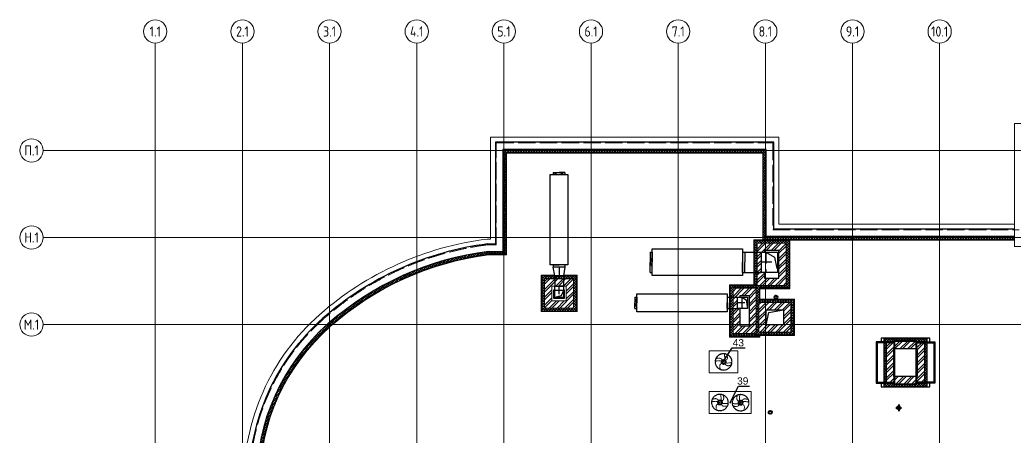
# Model space of a CAD drawing. Header units: millimetres. Extents: x -222892 to 671268, y 0 to 135099.
# Drawn here: x 453404 to 487659, y 120723 to 135099 of the extents above; entities that cross this region are included whole.
import ezdxf
from ezdxf import colors
from ezdxf.entities.mleader import LeaderData, LeaderLine
from ezdxf.enums import TextEntityAlignment as Align
from ezdxf.math import Vec2, Vec3

# ---------------------------------------------------------------- set-up
doc = ezdxf.new("R2010")
doc.units = ezdxf.units.MM
for name, pattern in [('ACAD_ISO02W100', [15, 12, -3]), ('CENTER', [2, 1.25, -0.25, 0.25, -0.25]), ('HIDDEN', [6, 4, -2]), ('осевая', [2, 1.25, -0.25, 0.25, -0.25])]:
    doc.linetypes.add(name, pattern=pattern)
for name, color, linetype, lineweight in [('_ВК-К1', 14, 'Continuous', 40), ('АР_Навесной фасад', 190, 'Continuous', 5), ('АР_Перегородки кирпич', 244, 'Continuous', 5), ('АР_Перегородки_кирпич_Штрих', 244, 'Continuous', 5), ('АР_Утеплитель', 154, 'Continuous', 5), ('АР_Штрих утеплитель', 24, 'Continuous', 5), ('КР_Оси', 7, 'Continuous', 5), ('КР_Тонкая', 250, 'Continuous', 5), ('М_0_В35', 142, 'Continuous', 25), ('М_фреонопроводы', 251, 'CENTER', 5), ('М_Холод', 161, 'Continuous', 5), ('пунктир', 251, 'Continuous', 5)]:
    doc.layers.add(name, color=color, linetype=linetype, lineweight=lineweight)
for name, color, linetype in [('Aks_скрытые_линии', 7, 'HIDDEN'), ('Aks_Схема', 3, 'Continuous'), ('АР_Парапет', 142, 'Continuous'), ('М_0_ВД1', 1, 'Continuous'), ('М_ОВ-ЭОМ', 140, 'Continuous'), ('ПРОЕМЫ ОВ', 173, 'Continuous')]:
    doc.layers.add(name, color=color, linetype=linetype)
doc.styles.add('ISOCPEUR', font='isocpeur.ttf', dxfattribs={"width": 0.85})
doc.styles.get("Standard").update_dxf_attribs({"font": 'arial.ttf'})
pattern_1 = [(45, (0, 0), (-134.7038418160373, 134.7038418160373), []), (45, (89.80260000000001, 0), (-134.7038418160373, 134.7038418160373), [])]
pattern_2 = [(45, (0, 0), (-44.90128060534577, 44.90128060534577), []), (135, (0, 0), (-44.90128060534577, -44.90128060534576), [])]

# ---------------------------------------------------------------- blocks, each defined once
blk = doc.blocks.new('*U4608')
at = {"linetype": 'ByBlock'}
for p, q in [((-15.55352697218349, -3.05), (-15.55352697218349, 3.05)), ((-15.55352697218349, 3.05), (15.55207691330563, 3.05)), ((15.55207691330563, 3.05), (15.55207691330563, -3.05)), ((15.55207691330563, -3.05), (-15.55352697218349, -3.05))]:
    blk.add_line(p, q, dxfattribs=at)
blk = doc.blocks.new('Aks_rs_rect_400x200_to_300x250_300_wipe')
at = {"color": 0, "linetype": 'ByBlock', "lineweight": -2}
blk.add_wipeout([(-2, 0), (2, 0), (1.5, 3), (-1.5, 3)], dxfattribs=at)
blk = doc.blocks.new('Aks_rs_rect_400x200_to_300x250_300')
at = {"color": 0, "linetype": 'ByBlock', "lineweight": -2}
blk.add_blockref('Aks_rs_rect_400x200_to_300x250_300_wipe', (0, 0), dxfattribs=at)
for p, q in [((-2, 0), (-1.5, 3)), ((-2, 0), (2, 0)), ((-1.5, 3), (1.5, 3)), ((1.5, 3), (2, 0))]:
    blk.add_line(p, q, dxfattribs=at)
at = {"layer": 'Aks_Схема'}
blk.add_line((0, 0), (0, 3), dxfattribs=at)
blk = doc.blocks.new('Aks_es_drop_rect_300_250_100_50_50_wipe')
at = {"color": 0, "linetype": 'ByBlock', "lineweight": -2}
blk.add_wipeout([(-1.5, 1.25), (1.5, 1.25), (1.5, -2.75), (-1.5, -2.75)], dxfattribs=at)
blk = doc.blocks.new('Aks_es_drop_rect_300_250_100_50_50')
at = {"color": 0, "linetype": 'ByBlock', "lineweight": -2}
blk.add_blockref('Aks_es_drop_rect_300_250_100_50_50_wipe', (0, 0), dxfattribs=at)
for p, q in [((-1.5, 1.25), (1.5, 1.25)), ((-1.5, -2.75), (-1.5, 1.25)), ((1.5, 1.25), (1.5, -2.75)), ((1.5, -2.75), (-1.5, -2.75))]:
    blk.add_line(p, q, dxfattribs=at)
at = {"layer": 'Aks_скрытые_линии'}
for p, q in [((-1.5, -1.25), (-0.75, 0.625)), ((-0.75, 0.625), (1.5, 1.25)), ((-1.5, -1.25), (1.5, -1.25))]:
    blk.add_line(p, q, dxfattribs=at)
at = {"layer": 'Aks_Схема'}
blk.add_line((0, 0), (0, -2.75), dxfattribs=at)
blk = doc.blocks.new('*U4725')
at = {"linetype": 'ByBlock'}
for p, q in [((-15.5535269721835, -4.55), (-15.5535269721835, 4.55)), ((-15.5535269721835, 4.55), (15.55207691330563, 4.55)), ((15.55207691330563, 4.55), (15.55207691330563, -4.55)), ((15.55207691330563, -4.55), (-15.5535269721835, -4.55))]:
    blk.add_line(p, q, dxfattribs=at)
blk = doc.blocks.new('Aks_es_drop_rect_700_400_100_50_50_wipe')
at = {"color": 0, "linetype": 'ByBlock', "lineweight": -2}
blk.add_wipeout([(-3.5, 2), (3.5, 2), (3.5, -3.5), (-3.5, -3.5)], dxfattribs=at)
blk = doc.blocks.new('Aks_es_drop_rect_700_400_100_50_50')
at = {"color": 0, "linetype": 'ByBlock', "lineweight": -2}
blk.add_blockref('Aks_es_drop_rect_700_400_100_50_50_wipe', (0, 0), dxfattribs=at)
for p, q in [((-3.5, 2), (3.5, 2)), ((-3.5, -3.5), (-3.5, 2)), ((3.5, 2), (3.5, -3.5)), ((3.5, -3.5), (-3.5, -3.5))]:
    blk.add_line(p, q, dxfattribs=at)
at = {"layer": 'Aks_скрытые_линии'}
for p, q in [((-3.5, -2), (-1.75, 1)), ((-1.75, 1), (3.5, 2)), ((-3.5, -2), (3.5, -2))]:
    blk.add_line(p, q, dxfattribs=at)
at = {"layer": 'Aks_Схема'}
blk.add_line((0, 0), (0, -3.5), dxfattribs=at)
blk = doc.blocks.new('Aks_es_drop_rect_400_200_100_50_50_wipe')
at = {"color": 0, "linetype": 'ByBlock', "lineweight": -2}
blk.add_wipeout([(-2, 1), (2, 1), (2, -2.5), (-2, -2.5)], dxfattribs=at)
blk = doc.blocks.new('Aks_es_drop_rect_400_200_100_50_50')
at = {"color": 0, "linetype": 'ByBlock', "lineweight": -2}
blk.add_blockref('Aks_es_drop_rect_400_200_100_50_50_wipe', (0, 0), dxfattribs=at)
for p, q in [((-2, 1), (2, 1)), ((-2, -2.5), (-2, 1)), ((2, 1), (2, -2.5)), ((2, -2.5), (-2, -2.5))]:
    blk.add_line(p, q, dxfattribs=at)
at = {"layer": 'Aks_скрытые_линии'}
for p, q in [((-2, -1), (-1, 0.5)), ((-1, 0.5), (2, 1)), ((-2, -1), (2, -1))]:
    blk.add_line(p, q, dxfattribs=at)
at = {"layer": 'Aks_Схема'}
blk.add_line((0, 0), (0, -2.5), dxfattribs=at)
blk = doc.blocks.new('A$C0d4e4e51')
at = {"layer": 'М_фреонопроводы'}
for centre, radius in [((0, 0), 288.8566844358662), ((0, 0), 280.0460147857403), ((0, 0), 86.98640421516119), ((0, 3.637978807091713e-12), 65.82206057451572), ((0, 3.637978807091713e-12), 63.32245125797893), ((0, 3.637978807091713e-12), 56.71282374609209), ((0, 0), 54.54809857845037), ((0, 0), 14.99765589915607), ((0, 3.637978807091713e-12), 8.998593539488997)]:
    blk.add_circle(centre, radius, dxfattribs=at)
for points in [[(-77.82987675641198, 38.83033988487296), (-132.6866261559189, 39.51315608773075), (-179.6618912399863, 38.15869686541919), (-250.1639833884547, 28.83113718986715), (-273.735531223414, 21.14097486649553), (-279.0702124371892, 17.69482380398767), (-279.5427027341793, 16.78236411924809)], [(-59.40322799712885, 63.54702323626043), (-57.95132772275247, 65.92323795983248), (-57.81069860747084, 68.12168681551339), (-66.13242229243042, 88.73537166748793), (-89.68721753318096, 114.5516164181754), (-113.1485436978401, 125.9900323876027), (-136.6817204181571, 131.155181952734), (-160.1875698759104, 132.1402363777997), (-183.6778367552906, 129.6615824114306), (-206.8629539503017, 124.8615624744525), (-230.6765725885052, 117.9500065310131), (-249.9349933031481, 112.4497500339094), (-250.1639833884547, 125.8719659518611), (-250.3874668942881, 125.6004135641269)], [(38.81393808877328, 77.84672586773013), (39.43069206242217, 120.3497430797324), (39.47233744623372, 124.4594547744491), (35.66894700675039, 209.123091795238), (35.17107245826628, 213.5192511267633), (31.78933022113051, 237.1253008804342), (27.78976368147414, 255.6517357684061), (20.06445512908977, 275.2600530449563), (15.84786306304159, 279.5972382440705)], [(63.54760664294008, 59.40260184484941), (65.73832356143976, 58.00498084995343), (68.34381133969873, 57.87383059890271), (74.83213327103294, 59.95696780453363), (98.28155533538666, 72.37771393170624), (102.4814754161052, 75.86668588565226), (121.3887601780589, 101.6294875521926), (128.0909414612688, 120.3129603113375), (132.1284807362827, 151.4181425748029), (125.5335555436322, 204.1606599614897), (112.3440243985387, 253.1503100278678), (112.0503138446948, 256.6524840415077), (112.0560640089097, 256.665654856246)], [(-65.60806570155546, -57.1158142127133), (-85.7318453581538, -64.55684122126695), (-89.76284992770525, -66.70990112627624), (-109.2171977745602, -82.74032893414551), (-113.2483344665379, -87.83830825575205), (-131.6896096614655, -142.0107320795069), (-131.9470465349732, -146.0117300520578), (-117.9075176594779, -230.8108275714912), (-113.1745423458051, -246.46223046249), (-112.6694436229882, -251.8082155990414), (-113.1850353375776, -254.7440878514062), (-113.708465914533, -255.922166247361)], [(59.11560495081358, -63.81070736391848), (57.95153387717437, -65.92304112415877), (57.81194275961025, -67.83217758488536), (64.31694757047808, -85.24637534668364), (74.71775531442836, -101.1676535591214), (78.7454179043998, -105.516544056205), (98.20900750067085, -119.6778879330232), (102.3855371720274, -121.7435801907632), (121.3159107790561, -128.3445471898413), (125.3248903668718, -129.266920987), (144.7414908983046, -131.8779404638008), (149.0356453520362, -132.069310525294), (168.2951715114759, -131.8483241215872), (172.3876948588877, -131.4734702054047), (191.8369328343542, -128.232706872237), (213.4106816254789, -123.1248564562156), (235.4127962280763, -116.4471487484661), (239.3971075395821, -115.1846321040757), (252.9740532205906, -112.5108137534517), (257.9890519533074, -108.9376861770543)], [(78.29462670424255, -37.90232113634193), (78.75280149595346, -38.45243077696796), (81.9342638203525, -38.88761753211293), (98.28155533532845, -38.88761753211293), (102.2703480111668, -39.11849815771711), (121.3069393527112, -39.44199996194584), (125.3212771530962, -39.47957649205273), (144.8442776836455, -39.47957649205273), (148.843652590178, -39.47957649205273), (168.3361992100254, -38.76028489688179), (172.3399801654741, -38.76028489688179), (191.7170467665419, -37.308851076672), (195.9839557032101, -36.95291361593627), (213.4016683715163, -35.1848435177053), (217.4017371113878, -34.82572348172835), (235.3934991882415, -31.9824380530481), (239.4466719495831, -31.27066237922918), (257.9657091209083, -26.55387223586877), (261.9935612624977, -25.53252835354942), (275.0905243118759, -20.15364528933424), (278.1652131528826, -17.69482162112763), (279.5329044557875, -16.94478456313664)]]:
    blk.add_spline(points, degree=3, dxfattribs=at)
blk = doc.blocks.new('_None')
blk = doc.blocks.new('A$C608f0813')
at = {"layer": 'М_0_ВД1'}
for points in [[(-817.4999982525478, -575.0000011148222), (-293.961465045053, -575.0000011148222), (-293.961465045053, 574.9999988851778), (-817.4999982525478, 574.9999988851778)], [(-293.9614650491276, 624.9999988851778), (293.9614685358829, 624.9999988851778), (293.9614685358829, -625.0000011148222), (-293.9614650491276, -625.0000011148222)], [(817.5000017433777, -575.0000011148222), (293.9614685358829, -575.0000011148222), (293.9614685358829, 574.9999988851778), (817.5000017433777, 574.9999988851778)]]:
    blk.add_lwpolyline(points, close=True, dxfattribs=at)
at = {"layer": 'М_0_ВД1', "color": 7}
for points in [[(677.5000017454149, 574.9999988851778), (677.5000017454149, 677.4999988881755), (-677.4999982545851, 677.4999988881755), (-677.4999982545851, 574.9999988851778)], [(-677.4999982545851, -575.0000011148222), (-677.4999982545851, -677.5000011118245), (677.5000017454149, -677.5000011118245), (677.5000017454149, -575.0000011148222)]]:
    blk.add_lwpolyline(points, dxfattribs=at)
at = {"layer": 'М_0_ВД1', "color": 251}
for points in [[(-792.4999982525478, -550.0000011148222), (-318.961465045053, -550.0000011148222), (-318.961465045053, 549.9999988851778), (-792.4999982525478, 549.9999988851778)], [(792.5000017433777, -550.0000011148222), (318.9614685358829, -550.0000011148222), (318.9614685358829, 549.9999988851778), (792.5000017433777, 549.9999988851778)]]:
    blk.add_lwpolyline(points, close=True, dxfattribs=at)
blk = doc.blocks.new('*U5879')
at = {"color": 0, "linetype": 'Continuous', "lineweight": -2}
blk.add_line((-71486.8863278562, 0), (-71986.8863278562, 0), dxfattribs=at)
at = {"color": 0, "linetype": 'ByBlock', "lineweight": -2, "ltscale": 10}
blk.add_line((0, 0), (-71486.8863278562, 0), dxfattribs=at)
at = {"color": 0, "linetype": 'Continuous', "lineweight": -2}
blk.add_circle((-72386.8863278562, 0), 400, dxfattribs=at)
at = {"color": 0, "linetype": 'Continuous', "lineweight": -2, "style": 'ISOCPEUR', "width": 0.8500000000058208}
blk.add_text('М.1', height=350, dxfattribs=at).set_placement((-72386.8863278562, 0), align=Align.MIDDLE_CENTER)
blk = doc.blocks.new('*U5880')
at = {"color": 0, "linetype": 'Continuous', "lineweight": -2}
blk.add_line((-71486.8863278562, 0), (-71986.8863278562, 0), dxfattribs=at)
at = {"color": 0, "linetype": 'ByBlock', "lineweight": -2, "ltscale": 10}
blk.add_line((0, 0), (-71486.8863278562, 0), dxfattribs=at)
at = {"color": 0, "linetype": 'Continuous', "lineweight": -2}
blk.add_circle((-72386.8863278562, 0), 400, dxfattribs=at)
at = {"color": 0, "linetype": 'Continuous', "lineweight": -2, "style": 'ISOCPEUR', "width": 0.8500000000058208}
blk.add_text('Н.1', height=350, dxfattribs=at).set_placement((-72386.8863278562, 0), align=Align.MIDDLE_CENTER)
blk = doc.blocks.new('*U5881')
at = {"color": 0, "linetype": 'Continuous', "lineweight": -2}
blk.add_line((-71486.8863278562, 0), (-71986.8863278562, 0), dxfattribs=at)
at = {"color": 0, "linetype": 'ByBlock', "lineweight": -2, "ltscale": 10}
blk.add_line((0, 0), (-71486.8863278562, 0), dxfattribs=at)
at = {"color": 0, "linetype": 'Continuous', "lineweight": -2}
blk.add_circle((-72386.8863278562, 0), 400, dxfattribs=at)
at = {"color": 0, "linetype": 'Continuous', "lineweight": -2, "style": 'ISOCPEUR', "width": 0.8500000000058208}
blk.add_text('П.1', height=350, dxfattribs=at).set_placement((-72386.8863278562, 0), align=Align.MIDDLE_CENTER)
blk = doc.blocks.new('*U5882')
at = {"color": 0, "linetype": 'Continuous', "lineweight": -2}
blk.add_line((0, 0), (-7.480597291625172e-13, 500), dxfattribs=at)
at = {"color": 0, "linetype": 'ByBlock', "lineweight": -2, "ltscale": 10}
blk.add_line((0, 0), (5.820766091346741e-11, -53277.7616451292), dxfattribs=at)
at = {"color": 0, "linetype": 'Continuous', "lineweight": -2}
blk.add_circle((-1.346507512492531e-12, 900), 400, dxfattribs=at)
at = {"color": 0, "linetype": 'Continuous', "lineweight": -2, "style": 'ISOCPEUR', "width": 0.85}
blk.add_text('1.1', height=350, dxfattribs=at).set_placement((-1.346507512492531e-12, 900), align=Align.MIDDLE_CENTER)
blk = doc.blocks.new('*U5883')
at = {"color": 0, "linetype": 'Continuous', "lineweight": -2}
blk.add_line((0, 0), (-4.954223120033706e-13, 500), dxfattribs=at)
at = {"color": 0, "linetype": 'ByBlock', "lineweight": -2, "ltscale": 10}
blk.add_line((0, 0), (5.820766091346741e-11, -53277.7616451292), dxfattribs=at)
at = {"color": 0, "linetype": 'Continuous', "lineweight": -2}
blk.add_circle((-8.91760161606067e-13, 900), 400, dxfattribs=at)
at = {"color": 0, "linetype": 'Continuous', "lineweight": -2, "style": 'ISOCPEUR', "width": 0.85}
blk.add_text('2.1', height=350, dxfattribs=at).set_placement((-8.91760161606067e-13, 900), align=Align.MIDDLE_CENTER)
blk = doc.blocks.new('*U5884')
at = {"color": 0, "linetype": 'Continuous', "lineweight": -2}
blk.add_line((0, 0), (-5.270019891482638e-13, 500), dxfattribs=at)
at = {"color": 0, "linetype": 'ByBlock', "lineweight": -2, "ltscale": 10}
blk.add_line((0, 0), (5.820766091346741e-11, -53277.7616451292), dxfattribs=at)
at = {"color": 0, "linetype": 'Continuous', "lineweight": -2}
blk.add_circle((-9.486035804668749e-13, 900), 400, dxfattribs=at)
at = {"color": 0, "linetype": 'Continuous', "lineweight": -2, "style": 'ISOCPEUR', "width": 0.85}
blk.add_text('3.1', height=350, dxfattribs=at).set_placement((-9.486035804668749e-13, 900), align=Align.MIDDLE_CENTER)
blk = doc.blocks.new('*U5885')
at = {"color": 0, "linetype": 'Continuous', "lineweight": -2}
blk.add_line((0, 0), (-4.954223120033706e-13, 500), dxfattribs=at)
at = {"color": 0, "linetype": 'ByBlock', "lineweight": -2, "ltscale": 10}
blk.add_line((0, 0), (5.820766091346741e-11, -53277.7616451292), dxfattribs=at)
at = {"color": 0, "linetype": 'Continuous', "lineweight": -2}
blk.add_circle((-8.91760161606067e-13, 900), 400, dxfattribs=at)
at = {"color": 0, "linetype": 'Continuous', "lineweight": -2, "style": 'ISOCPEUR', "width": 0.85}
blk.add_text('4.1', height=350, dxfattribs=at).set_placement((-8.91760161606067e-13, 900), align=Align.MIDDLE_CENTER)
blk = doc.blocks.new('*U5886')
at = {"color": 0, "linetype": 'Continuous', "lineweight": -2}
blk.add_line((0, 0), (-7.480597291625172e-13, 500), dxfattribs=at)
at = {"color": 0, "linetype": 'ByBlock', "lineweight": -2, "ltscale": 10}
blk.add_line((0, 0), (5.820766091346741e-11, -53277.7616451292), dxfattribs=at)
at = {"color": 0, "linetype": 'Continuous', "lineweight": -2}
blk.add_circle((-1.346507512492531e-12, 900), 400, dxfattribs=at)
at = {"color": 0, "linetype": 'Continuous', "lineweight": -2, "style": 'ISOCPEUR', "width": 0.85}
blk.add_text('5.1', height=350, dxfattribs=at).set_placement((-1.346507512492531e-12, 900), align=Align.MIDDLE_CENTER)
blk = doc.blocks.new('*U5887')
at = {"color": 0, "linetype": 'Continuous', "lineweight": -2}
blk.add_line((0, 0), (-2.427848948442238e-13, 500), dxfattribs=at)
at = {"color": 0, "linetype": 'ByBlock', "lineweight": -2, "ltscale": 10}
blk.add_line((0, 0), (5.820766091346741e-11, -53277.7616451292), dxfattribs=at)
at = {"color": 0, "linetype": 'Continuous', "lineweight": -2}
blk.add_circle((-4.370128107196029e-13, 900), 400, dxfattribs=at)
at = {"color": 0, "linetype": 'Continuous', "lineweight": -2, "style": 'ISOCPEUR', "width": 0.85}
blk.add_text('6.1', height=350, dxfattribs=at).set_placement((-4.370128107196029e-13, 900), align=Align.MIDDLE_CENTER)
blk = doc.blocks.new('*U5888')
at = {"color": 0, "linetype": 'Continuous', "lineweight": -2}
blk.add_line((0, 0), (-2.427848948442238e-13, 500), dxfattribs=at)
at = {"color": 0, "linetype": 'ByBlock', "lineweight": -2, "ltscale": 10}
blk.add_line((0, 0), (5.820766091346741e-11, -53277.7616451292), dxfattribs=at)
at = {"color": 0, "linetype": 'Continuous', "lineweight": -2}
blk.add_circle((-4.370128107196029e-13, 900), 400, dxfattribs=at)
at = {"color": 0, "linetype": 'Continuous', "lineweight": -2, "style": 'ISOCPEUR', "width": 0.85}
blk.add_text('8.1', height=350, dxfattribs=at).set_placement((-4.370128107196029e-13, 900), align=Align.MIDDLE_CENTER)
blk = doc.blocks.new('*U5889')
at = {"color": 0, "linetype": 'Continuous', "lineweight": -2}
blk.add_line((0, 0), (-2.427848948442238e-13, 500), dxfattribs=at)
at = {"color": 0, "linetype": 'ByBlock', "lineweight": -2, "ltscale": 10}
blk.add_line((0, 0), (5.820766091346741e-11, -53277.7616451292), dxfattribs=at)
at = {"color": 0, "linetype": 'Continuous', "lineweight": -2}
blk.add_circle((-4.370128107196029e-13, 900), 400, dxfattribs=at)
at = {"color": 0, "linetype": 'Continuous', "lineweight": -2, "style": 'ISOCPEUR', "width": 0.85}
blk.add_text('9.1', height=350, dxfattribs=at).set_placement((-4.370128107196029e-13, 900), align=Align.MIDDLE_CENTER)
blk = doc.blocks.new('*U5890')
at = {"color": 0, "linetype": 'Continuous', "lineweight": -2}
blk.add_line((0, 0), (-2.427848948442238e-13, 500), dxfattribs=at)
at = {"color": 0, "linetype": 'ByBlock', "lineweight": -2, "ltscale": 10}
blk.add_line((0, 0), (5.820766091346741e-11, -53277.7616451292), dxfattribs=at)
at = {"color": 0, "linetype": 'Continuous', "lineweight": -2}
blk.add_circle((-4.370128107196029e-13, 900), 400, dxfattribs=at)
at = {"color": 0, "linetype": 'Continuous', "lineweight": -2, "style": 'ISOCPEUR', "width": 0.85}
blk.add_text('10.1', height=350, dxfattribs=at).set_placement((-4.370128107196029e-13, 900), align=Align.MIDDLE_CENTER)
blk = doc.blocks.new('*U5901')
at = {"color": 0, "linetype": 'Continuous', "lineweight": -2}
blk.add_line((0, 0), (-2.427848948442238e-13, 500), dxfattribs=at)
at = {"color": 0, "linetype": 'ByBlock', "lineweight": -2, "ltscale": 10}
blk.add_line((0, 0), (5.820766091346741e-11, -53277.7616451292), dxfattribs=at)
at = {"color": 0, "linetype": 'Continuous', "lineweight": -2}
blk.add_circle((-4.370128107196029e-13, 900), 400, dxfattribs=at)
at = {"color": 0, "linetype": 'Continuous', "lineweight": -2, "style": 'ISOCPEUR', "width": 0.85}
blk.add_text('7.1', height=350, dxfattribs=at).set_placement((-4.370128107196029e-13, 900), align=Align.MIDDLE_CENTER)
blk = doc.blocks.new('A$C4c190d01')
at = {"layer": 'КР_Оси', "linetype": 'осевая'}
for name, p in [('*U5882', (-6430.061607971467, 78593.59175630515)), ('*U5883', (-3430.0616079717, 78593.59175630515)), ('*U5884', (-430.0616079718166, 78593.59175630503)), ('*U5885', (2569.938392028183, 78593.59175630515)), ('*U5886', (5569.938392028183, 78593.59175630503)), ('*U5887', (8569.938392028183, 78593.59175630515)), ('*U5901', (11569.93839202818, 78593.59175630515)), ('*U5888', (14569.93839202795, 78593.59175630515)), ('*U5889', (17569.9383920283, 78593.59175630503)), ('*U5890', (20569.93839202842, 78593.59175630515)), ('*U5881', (61698.28406804663, 75394.99999999997)), ('*U5880', (61698.28406804663, 72394.99999999997)), ('*U5879', (61698.28406804663, 69394.99999999997))]:
    blk.add_blockref(name, p, dxfattribs=at)

msp = doc.modelspace()

# ---------------------------------------------------------------- hatches: boundary and pattern name
at = {"layer": 'АР_Перегородки_кирпич_Штрих', "ltscale": 500}
h = msp.add_hatch(dxfattribs=at)
h.set_pattern_fill('ANSI32', color=256, scale=20)
h.set_pattern_definition(pattern_1)
h.paths.add_polyline_path([(479031.4586638738, 126200.4881354429), (479531.4586638738, 126200.4881354429), (479531.4586638738, 127150.4881354429), (479031.4586638738, 127150.4881354429)], flags=16)
h.paths.add_polyline_path([(478781.4586638738, 125950.4881354429), (479781.4586638738, 125950.4881354429), (479781.4586638738, 127400.4881354429), (478781.4586638738, 127400.4881354429)])
h.paths.add_polyline_path([(478501.4537278331, 124540.6824583524), (478201.4537278329, 124540.6824583524), (478201.4537278329, 125600.6824583524), (478501.4537278331, 125600.6824583524)], flags=16)
h.paths.add_polyline_path([(478751.4537278331, 124290.6824583524), (477951.4537278329, 124290.6824583524), (477951.4537278329, 125850.6824583524), (478751.4537278331, 125850.6824583524)])
h.paths.add_polyline_path([(478842.462746357, 125360.6824583525), (479941.4537278327, 125360.6824583525), (479941.4537278327, 124340.6824583526), (478842.462746357, 124340.6824583526)])
h.paths.add_polyline_path([(479092.462746357, 125110.6824583525), (479691.4537278327, 125110.6824583525), (479691.4537278327, 124590.6824583526), (479092.462746357, 124590.6824583526)], flags=16)
h = msp.add_hatch(dxfattribs=at)
h.set_pattern_fill('ANSI32', color=256, scale=20)
h.set_pattern_definition(pattern_1)
h.paths.add_polyline_path([(472212.1345214166, 125415.9014589615), (471712.1345214166, 125415.9014589615), (471712.1345193057, 125928.6514594418), (472212.1345193057, 125928.6514594418)], flags=16)
h.paths.add_polyline_path([(472462.1345224459, 125165.9014589614), (471462.1345224459, 125165.9014589615), (471462.1345182766, 126178.6514594418), (472462.1345182766, 126178.6514594417)])
h = msp.add_hatch(dxfattribs=at)
h.set_pattern_fill('ANSI32', color=256, scale=20)
h.set_pattern_definition(pattern_1)
h.paths.add_polyline_path([(483487.2597963595, 123773.0000000002), (484286.2597963595, 123773.0000000002), (484286.2597963595, 122812.5000000002), (483487.2597963595, 122812.5000000002)], flags=16)
h.paths.add_polyline_path([(483237.2597963595, 124023.0000000002), (484536.2597963595, 124023.0000000002), (484536.2597963595, 122562.5000000002), (483237.2597963595, 122562.5000000002)])
at = {"layer": 'АР_Утеплитель', "ltscale": 500}
h = msp.add_hatch(dxfattribs=at)
h.set_pattern_fill('ANSI37', color=256, scale=20)
h.set_pattern_definition(pattern_2)
h.paths.add_polyline_path([(479881.4586638738, 127500.4881354429), (479062.7090003201, 127500.4881354429), (479062.7090003201, 127400.4881354429), (479781.4586638738, 127400.4881354429), (479781.4586638738, 125950.4881354429), (479062.7090003201, 125950.4881354429), (479062.7090003201, 125850.4881354429), (479881.4586638738, 125850.4881354429)])
h.paths.add_polyline_path([(478781.4586638738, 127400.4881354429), (479062.7090003201, 127400.4881354429), (479062.7090003201, 127500.4881354429), (478681.4586638738, 127500.4881354429), (478681.4586638738, 125950.6824583524), (478781.4586638738, 125950.6824583524)])
h.paths.add_polyline_path([(478851.4537278331, 125950.4881354429), (478781.4586638738, 125950.4881354429), (477851.4537278329, 125950.6824583524), (477851.4537278329, 124600.6824583524), (477951.4537278329, 124600.6824583524), (477951.4537278329, 125850.6824583524), (478751.4537278331, 125850.6824583524), (478751.4537278331, 124600.6824583524), (478842.462746357, 124600.6824583524), (478842.462746357, 125360.6824583525), (478851.4537278331, 125360.6824583525)])
h.paths.add_polyline_path([(479062.7090003201, 125950.4881354429), (478851.4537278331, 125950.4881354429), (478851.4537278331, 125850.4881354429), (479062.7090003201, 125850.4881354429)])
h.paths.add_polyline_path([(478851.4537278331, 124240.6824583526), (478742.462746357, 124240.6824583526), (478742.462746357, 124290.6824583524), (477951.4537278329, 124290.6824583524), (477951.4537278329, 124600.6824583524), (477851.4537278329, 124600.6824583524), (477851.4537278329, 124190.6824583524), (478851.4537278331, 124190.6824583524)])
h.paths.add_polyline_path([(478842.462746357, 124600.6824583524), (478751.4537278331, 124600.6824583524), (478751.4537278331, 124290.6824583524), (478742.462746357, 124290.6824583524), (478742.462746357, 124240.6824583526), (479062.7090003201, 124240.6824583526), (479062.7090003201, 124340.6824583526), (478842.462746357, 124340.6824583526)])
h.paths.add_polyline_path([(480041.4537278327, 124600.6824583524), (479941.4537278327, 124600.6824583524), (479941.4537278327, 124340.6824583526), (479062.7090003201, 124340.6824583526), (479062.7090003201, 124240.6824583526), (480041.4537278327, 124240.6824583526)])
h.paths.add_polyline_path([(480041.4537278327, 125460.4915244974), (479941.4537278327, 125360.4098109351), (479941.4537278327, 124600.6824583524), (480041.4537278327, 124600.6824583524)])
h.paths.add_polyline_path([(480041.4537278327, 125460.6824583525), (479062.7090003201, 125460.6824583525), (479062.7090003201, 125360.6824583525), (479941.4537278327, 125360.6824583525)])
h.paths.add_polyline_path([(479062.7090003201, 125460.6824583525), (478851.4537278331, 125460.6824583525), (478851.4537278331, 125360.6824583525), (479062.7090003201, 125360.6824583525)])
h = msp.add_hatch(dxfattribs=at)
h.set_pattern_fill('ANSI37', color=256, scale=20)
h.set_pattern_definition(pattern_2)
h.paths.add_polyline_path([(472462.1345224459, 125165.9014589614), (471462.1345224459, 125165.9014589615), (471462.1345182766, 126178.6514594418), (472462.1345182766, 126178.6514594417)], flags=16)
h.paths.add_polyline_path([(472562.1345228576, 125065.9014589614), (471362.1345228576, 125065.9014589616), (471362.134517865, 126278.6514594419), (472562.1345178648, 126278.6514594417)])
h = msp.add_hatch(dxfattribs=at)
h.set_pattern_fill('ANSI37', color=256, scale=20)
h.set_pattern_definition(pattern_2)
h.paths.add_polyline_path([(483237.2597963595, 124023.0000000002), (484536.2597963595, 124023.0000000002), (484536.2597963595, 122562.5000000002), (483237.2597963595, 122562.5000000002)], flags=16)
h.paths.add_polyline_path([(483137.2597963595, 124123.0000000002), (484636.2597963595, 124123.0000000002), (484636.2597963595, 122462.5000000002), (483137.2597963595, 122462.5000000002)])
at = {"layer": 'АР_Штрих утеплитель', "ltscale": 500}
h = msp.add_hatch(dxfattribs=at)
h.set_pattern_fill('ANSI37', color=256, scale=20)
h.set_pattern_definition(pattern_2)
h.paths.add_polyline_path([(487641.4537278334, 127630.6824583524), (485062.7090003203, 127630.6824583524), (485062.7090003203, 127530.6824583524), (487641.4537278334, 127530.6824583524)])
edge = h.paths.add_edge_path()
edge.add_line((485062.7090003203, 127630.6824583524), (479091.4537278329, 127630.6824583525))
edge.add_line((479091.4537278329, 127630.6824583525), (479091.4537278329, 130631.1380299823))
edge.add_line((479091.4537278329, 130631.1380299823), (470031.4537278329, 130630.6824583525))
edge.add_line((470031.4537278331, 130630.6824583525), (470031.4537278332, 127122.7369796679))
edge.add_line((470031.4537278332, 127122.7369796679), (469540.5012287336, 127122.7369796679))
edge.add_arc((470840.1243596947, 116876.8313636951), 10328.00087983883, 97.22897371527749, 132.4844128153412)
edge.add_arc((468822.5074365911, 119160.6824583515), 7281.276563062873, 132.9138654462877, 150.3769831410851)
edge.add_arc((468822.5074365918, 119160.6824583511), 7281.276563063785, 150.3769831410856, 179.9999999999889)
edge.add_line((461541.2308735281, 119160.6824583525), (461541.2308735281, 118630.6824583648))
edge.add_line((461541.2308735281, 118630.6824583648), (458031.4537278326, 118630.6824583648))
edge.add_line((458031.4537278327, 118630.6824583648), (458031.4537278327, 106570.6824583523))
edge.add_line((458031.4537278326, 106570.6824583523), (463971.3325584609, 106570.6824583522))
edge.add_line((463971.3325584609, 106570.6824583522), (463971.3325584609, 82275.68245835445))
edge.add_line((463971.3325584609, 82275.68245835445), (470503.5938203496, 82275.68244759423))
edge.add_line((470503.5938203495, 82275.68244759423), (470503.5938205426, 82375.68244759389))
edge.add_line((470503.5938205427, 82375.68244759389), (464071.3325584608, 82375.68245835445))
edge.add_line((464071.3325584607, 82375.68245835445), (464071.3325584607, 106670.6824583523))
edge.add_line((464071.3325584608, 106670.6824583523), (458131.4537278325, 106670.6824583523))
edge.add_line((458131.4537278325, 106670.6824583523), (458131.4537278327, 118530.6824583648))
edge.add_line((458131.4537278327, 118530.6824583648), (461641.2308735282, 118530.6824583648))
edge.add_line((461641.2308735282, 118530.6824583648), (461642.7089987969, 119295.6824583508))
edge.add_arc((468819.7571636449, 119161.8791517242), 7178.295318904982, 150.1859382412758, 178.9319457575192, ccw=False)
edge.add_arc((468822.5074365921, 119160.6824583507), 7181.276563064179, 133.0783930265535, 150.1885639364679, ccw=False)
edge.add_arc((470839.5899172066, 116878.6115553474), 10226.16664863278, 97.26253171683669, 132.6002756336445, ccw=False)
edge.add_line((469546.8394767644, 127022.7369796679), (470131.4537278329, 127022.7369796679))
edge.add_line((470131.4537278331, 127022.7369796679), (470131.4537278331, 130530.6824583525))
edge.add_line((470131.4537278331, 130530.6824583525), (478991.4537278329, 130530.6824583525))
edge.add_line((478991.4537278329, 130530.6824583525), (478991.4537278329, 127630.6824583525))
edge.add_line((478991.4537278329, 127630.6824583525), (478991.4537278329, 127530.6824583524))
edge.add_line((478991.4537278329, 127530.6824583524), (485062.7090003203, 127530.6824583524))
edge.add_line((485062.7090003203, 127530.6824583524), (485062.7090003203, 127630.6824583524))
at = {"layer": 'М_ОВ-ЭОМ', "linetype": 'ByBlock'}
h = msp.add_hatch(color=256, dxfattribs=at)
h.dxf.hatch_style = 1
h.paths.add_polyline_path([(477646.3989404654, 123323.2829818492, 1), (477576.3989404654, 123323.2829818492, 1)])
h = msp.add_hatch(color=256, dxfattribs=at)
h.dxf.hatch_style = 1
h.paths.add_polyline_path([(477890.2262177691, 121917.4747045803, 1), (477820.2262177691, 121917.4747045803, 1)])

# ---------------------------------------------------------------- linework, layer by layer
at = {"layer": '_ВК-К1', "ltscale": 100}
for p, q in [((483550.2863844052, 121734.3976134383), (483754.2010525044, 121734.3976134383)), ((483652.2437184548, 121846.8848018125), (483652.2437184548, 121621.9104250641))]:
    msp.add_line(p, q, dxfattribs=at)
msp.add_circle((479426.9077589646, 125544.4580958411), 55, dxfattribs=at)
at = {"layer": '_ВК-К1', "ltscale": 500}
for centre in [(479231.5296140315, 121577.8667515784), (483652.2437184548, 121734.3976134383)]:
    msp.add_circle(centre, 55, dxfattribs=at)
at = {"layer": 'АР_Навесной фасад', "ltscale": 100}
for p, q in [((495982.0015787307, 131530.6824583526), (487641.4537278334, 131530.6824583526)), ((487641.4537278334, 131530.6824583526), (487641.4537278334, 127289.6373332103)), ((479521.4537278329, 131060.6824583525), (469601.4537278332, 131060.6824583525)), ((469601.4537278332, 131060.6824583525), (469601.4537278332, 127549.3125587352)), ((479521.4537278328, 128060.6824583524), (479521.4537278329, 131060.6824583525)), ((487652.7090003206, 128060.6824583523), (479521.4537278328, 128060.6824583524)), ((469486.3415080602, 127549.3125587352), (469601.4537278332, 127549.3125587352)), ((487641.4537278334, 127289.6373332103), (495982.0015787307, 127289.6373332103))]:
    msp.add_line(p, q, dxfattribs=at)
msp.add_lwpolyline([(487642.7090003206, 131530.6824583529), (495982.7090003205, 131530.6824583529)], dxfattribs=at)
for centre, radius, start, end in [((470842.3503438169, 116869.0459853146), 10766.00455331383, 97.23578433825979, 131.3928750545331), ((468822.5074365911, 119160.6824583513), 7711.276563063031, 131.3928750545331, 180.7430337252062)]:
    msp.add_arc(centre, radius, start, end, dxfattribs=at)
at = {"layer": 'АР_Парапет', "ltscale": 500}
for p, q in [((479351.4537278329, 130890.6824583525), (469771.4537278332, 130890.6824583525)), ((469771.4537278332, 130890.6824583525), (469771.4537278332, 127380.666399569)), ((479351.4537278329, 127890.6824583524), (479351.4537278329, 130890.6824583525)), ((479091.4537278329, 130630.6824583525), (470031.4537278331, 130630.6824583525)), ((470031.4537278331, 130630.6824583525), (470031.4537278331, 127122.7369796679)), ((479091.4537278329, 127630.6824583524), (479091.4537278329, 130630.6824583525)), ((487641.4537278334, 127890.6824583524), (479351.4537278329, 127890.6824583524)), ((487641.4537278334, 127630.6824583524), (479091.4537278329, 127630.6824583524)), ((469507.753490652, 127380.666399569), (469771.4537278332, 127380.666399569)), ((469540.5012287336, 127122.7369796679), (470031.4537278332, 127122.7369796679))]:
    msp.add_line(p, q, dxfattribs=at)
for centre, radius, start, end in [((470842.3503438169, 116869.0459853146), 10596.00455331383, 97.23578433825979, 131.3928750545331), ((470842.3503438169, 116869.0459853146), 10336.00455331383, 97.23578433825979, 131.3928750545331), ((468822.5074365911, 119160.6824583513), 7541.276563063031, 131.3928750545331, 180), ((468822.5074365911, 119160.6824583513), 7281.276563063031, 131.3928750545331, 180)]:
    msp.add_arc(centre, radius, start, end, dxfattribs=at)
at = {"layer": 'АР_Перегородки кирпич', "linetype": 'Continuous', "ltscale": 100}
for points in [[(478781.4586638738, 125950.4881354429), (479781.4586638738, 125950.4881354429), (479781.4586638738, 127400.4881354429), (478781.4586638738, 127400.4881354429)], [(472462.1345224459, 125165.9014589614), (471462.1345224459, 125165.9014589615), (471462.1345182766, 126178.6514594418), (472462.1345182766, 126178.6514594417)], [(472212.1345214166, 125415.9014589615), (471712.1345214166, 125415.9014589615), (471712.1345193057, 125928.6514594418), (472212.1345193057, 125928.6514594418)], [(478751.4537278331, 124290.6824583524), (477951.4537278329, 124290.6824583524), (477951.4537278329, 125850.6824583524), (478751.4537278331, 125850.6824583524)], [(478842.462746357, 125360.6824583525), (479941.4537278327, 125360.6824583525), (479941.4537278327, 124340.6824583526), (478842.462746357, 124340.6824583526)], [(483237.2597963595, 124023.0000000002), (484536.2597963595, 124023.0000000002), (484536.2597963595, 122562.5000000002), (483237.2597963595, 122562.5000000002)]]:
    msp.add_lwpolyline(points, close=True, dxfattribs=at)
at = {"layer": 'АР_Утеплитель', "ltscale": 500}
for points in [[(478851.4537278331, 125850.4881354429), (479881.4586638738, 125850.4881354429), (479881.4586638738, 127500.4881354429), (478681.4586638738, 127500.4881354429), (478681.4586638738, 125950.6824583524)], [(478851.4537278331, 124240.6824583526), (478851.4537278331, 124190.6824583524), (477851.4537278329, 124190.6824583524), (477851.4537278329, 125950.6824583524), (478851.4537278331, 125950.6824583524), (478851.4537278331, 125360.6824583525)], [(478681.4586638738, 125850.6824583524), (478681.4586638738, 125850.4881354429), (478751.4537278331, 125850.4881354429)], [(478871.4537278331, 125830.4881354429), (478871.4537278331, 125480.6824583525)], [(478851.4537278331, 125460.6824583525), (480041.4537278327, 125460.6824583525), (480041.4537278327, 124240.6824583526), (478742.462746357, 124240.6824583526), (478742.462746357, 124290.6824583524)], [(478742.462746357, 125460.6824583525), (478751.4537278331, 125460.6824583525)], [(478871.4537278331, 125480.6824583525), (480061.4537278327, 125480.6824583525), (480061.4537278327, 124220.6824583526), (478871.4537278331, 124220.6824583526), (478871.4537278331, 124220.6824583526)]]:
    msp.add_lwpolyline(points, dxfattribs=at)
for points in [[(472582.13452294, 125045.9014589614), (471342.13452294, 125045.9014589616), (471342.1345177825, 126298.6514594419), (472582.1345177825, 126298.6514594417)], [(472562.1345228576, 125065.9014589614), (471362.1345228576, 125065.9014589616), (471362.134517865, 126278.6514594419), (472562.1345178648, 126278.6514594417)], [(483137.2597963595, 124123.0000000002), (484636.2597963595, 124123.0000000002), (484636.2597963595, 122462.5000000002), (483137.2597963595, 122462.5000000002)]]:
    msp.add_lwpolyline(points, close=True, dxfattribs=at)
at = {"layer": 'АР_Штрих утеплитель', "ltscale": 500}
for p, q in [((478991.4537278329, 130530.6824583525), (470131.4537278331, 130530.6824583525)), ((470131.4537278331, 130530.6824583525), (470131.4537278331, 127022.7369796679)), ((478991.4537278329, 127530.6824583524), (478991.4537278329, 130530.6824583525)), ((478971.4537278329, 130510.6824583525), (470151.4537278331, 130510.6824583525)), ((470151.4537278331, 130510.6824583525), (470151.4537278331, 127002.7369796679)), ((478971.4537278329, 127510.6824583524), (478971.4537278329, 130510.6824583525)), ((487641.4537278334, 127510.6824583524), (478971.4537278329, 127510.6824583524)), ((487641.4537278334, 127530.6824583524), (478991.4537278329, 127530.6824583524)), ((469546.8394767644, 127022.7369796679), (470131.4537278331, 127022.7369796679)), ((469546.8394767644, 127002.7369796679), (470151.4537278331, 127002.7369796679))]:
    msp.add_line(p, q, dxfattribs=at)
for centre, radius, start, end in [((470842.3503438169, 116869.0459853146), 10236.00455331383, 97.27109047979418, 131.3928750545331), ((470842.3503438169, 116869.0459853146), 10216.00455331383, 97.27109047979418, 131.3928750545331), ((468822.5074365911, 119160.6824583513), 7181.276563063031, 131.3928750545331, 180), ((468822.5074365911, 119160.6824583513), 7161.276563063031, 131.3928750545331, 180)]:
    msp.add_arc(centre, radius, start, end, dxfattribs=at)
at = {"layer": 'М_0_В35', "linetype": 'Continuous'}
for p, q in [((471762.134519306, 129835.3829555408), (471962.134519306, 129835.3829555408)), ((471762.134519306, 129835.3829555408), (471762.134519306, 129771.0034133454)), ((472162.134519306, 129835.3829555408), (471962.134519306, 129835.3829555408)), ((472162.134519306, 129835.3829555408), (472162.134519306, 129771.0034133454)), ((471762.134519306, 129771.0034133454), (471962.134519306, 129771.0034133454)), ((472162.134519306, 129771.0034133454), (471962.134519306, 129771.0034133454)), ((475099.7271677753, 127100.4881354433), (475099.7271677753, 126750.4881354433)), ((475099.7271677753, 127100.4881354433), (475164.1067099701, 127100.4881354434)), ((475164.1067099701, 127100.4881354434), (475164.1067099701, 126750.4881354434)), ((478274.1067099701, 127100.4881354432), (478274.1067099701, 126750.4881354432)), ((478274.1067099701, 127100.4881354432), (478358.4003763573, 127100.4881354432)), ((478358.4003763573, 127100.4881354432), (478358.4003763573, 126750.4881354432)), ((478358.4003763573, 127100.4881354432), (478358.4003763573, 126750.4881354432)), ((478358.4003763573, 127100.4881354432), (478931.4586638737, 127100.4881354432)), ((478931.4586638737, 127100.4881354432), (478931.4586638737, 126750.4881354432)), ((475099.7271677753, 126400.4881354433), (475099.7271677753, 126750.4881354433)), ((475164.1067099701, 126400.4881354434), (475164.1067099701, 126750.4881354434)), ((478274.1067099701, 126400.4881354432), (478274.1067099701, 126750.4881354432)), ((478358.4003763573, 126400.4881354432), (478358.4003763573, 126750.4881354432)), ((478358.4003763573, 126400.4881354432), (478358.4003763573, 126750.4881354432)), ((478931.4586638737, 126400.4881354432), (478931.4586638737, 126750.4881354432)), ((471762.1345193057, 126661.0034133454), (471962.1345193057, 126661.0034133454)), ((471762.1345193057, 126661.0034133454), (471762.1345193057, 126576.7097469582)), ((471762.1345193057, 126576.7097469582), (471962.1345193057, 126576.7097469582)), ((472162.1345193057, 126661.0034133454), (471962.1345193057, 126661.0034133454)), ((472162.1345193057, 126576.7097469582), (471962.1345193057, 126576.7097469582)), ((472162.1345193057, 126661.0034133454), (472162.1345193057, 126576.7097469582)), ((471812.1345193057, 126276.7097469582), (471962.1345193057, 126276.7097469582)), ((471812.1345193057, 126276.7097469582), (471812.1345193057, 125928.6514594418)), ((472112.1345193057, 126276.7097469582), (471962.1345193057, 126276.7097469582)), ((472112.1345193057, 126276.7097469582), (472112.1345193057, 125928.6514594418)), ((475099.7271677753, 126400.4881354433), (475164.1067099701, 126400.4881354434)), ((478274.1067099701, 126400.4881354432), (478358.4003763573, 126400.4881354432)), ((478358.4003763573, 126400.4881354432), (478931.4586638737, 126400.4881354432)), ((471812.1345193057, 125928.6514594418), (471962.1345193057, 125928.6514594418)), ((472112.1345193057, 125928.6514594418), (471962.1345193057, 125928.6514594418)), ((474572.6958949979, 125550.6824583527), (474572.6958949979, 125350.6824583527)), ((474572.6958949979, 125550.6824583527), (474637.0754371933, 125550.6824583529)), ((474637.0754371933, 125550.6824583529), (474637.0754371933, 125350.6824583529)), ((477747.0754371933, 125550.6824583527), (477747.0754371933, 125350.6824583527)), ((477747.0754371933, 125550.6824583527), (477831.3691035804, 125550.6824583527)), ((477831.3691035804, 125550.6824583527), (477831.3691035804, 125350.6824583527)), ((477831.3691035804, 125550.6824583527), (477831.3691035804, 125350.6824583527)), ((477831.3691035804, 125550.6824583527), (478101.4537278329, 125550.6824583527)), ((478101.4537278329, 125550.6824583527), (478101.4537278329, 125350.6824583527)), ((474572.6958949979, 125150.6824583527), (474572.6958949979, 125350.6824583527)), ((474572.6958949979, 125150.6824583527), (474637.0754371933, 125150.6824583529)), ((474637.0754371933, 125150.6824583529), (474637.0754371933, 125350.6824583529)), ((477747.0754371933, 125150.6824583527), (477747.0754371933, 125350.6824583527)), ((477747.0754371933, 125150.6824583527), (477831.3691035804, 125150.6824583527)), ((477831.3691035804, 125150.6824583527), (477831.3691035804, 125350.6824583527)), ((477831.3691035804, 125150.6824583527), (477831.3691035804, 125350.6824583527)), ((477831.3691035804, 125150.6824583527), (478101.4537278329, 125150.6824583527)), ((478101.4537278329, 125150.6824583527), (478101.4537278329, 125350.6824583527))]:
    msp.add_line(p, q, dxfattribs=at)
at = {"layer": 'М_0_В35'}
for centre, start, end in [((471962.134519306, 129610.5368750276), 45.53453798782693, 134.4654620121731), ((475324.5732482878, 126750.4881354433), 135.5345379857663, 224.4654620142337), ((474797.5419755111, 125350.6824583527), 135.5345379857663, 224.4654620142337)]:
    msp.add_arc(centre, 224.8460805132082, start, end, dxfattribs=at)
at = {"layer": 'М_Холод', "ltscale": 2}
for points, elevation in [([(478120.2262177691, 123691.3263070605), (477130.2262177691, 123691.3263070605), (477130.2262177691, 122941.3263070605), (478120.2262177691, 122941.3263070605)], -0.06637479309574701), ([(478580.2262177691, 122291.3263070605), (477130.2262177691, 122291.3263070605), (477130.2262177691, 121541.3263070605), (478580.2262177691, 121541.3263070605)], -0.0331873965478735)]:
    msp.add_lwpolyline(points, close=True, dxfattribs=dict(at, elevation=elevation))
at = {"layer": 'ПРОЕМЫ ОВ', "ltscale": 500}
for points in [[(479031.4586638738, 126200.4881354429), (479531.4586638738, 126200.4881354429), (479531.4586638738, 127150.4881354429), (479031.4586638738, 127150.4881354429)], [(472137.1345193058, 125503.6514594415), (471787.1345193058, 125503.6514594415), (471787.1345193058, 125803.6514594415), (472137.1345193058, 125803.6514594415)], [(478501.4537278331, 124540.6824583524), (478201.4537278329, 124540.6824583524), (478201.4537278329, 125600.6824583524), (478501.4537278331, 125600.6824583524)], [(479092.462746357, 125110.6824583525), (479691.4537278327, 125110.6824583525), (479691.4537278327, 124590.6824583526), (479092.462746357, 124590.6824583526)], [(483487.2597963595, 123773.0000000002), (484286.2597963595, 123773.0000000002), (484286.2597963595, 122812.5000000002), (483487.2597963595, 122812.5000000002)]]:
    msp.add_lwpolyline(points, close=True, dxfattribs=at)
msp.add_lwpolyline([(479091.4537278329, 124590.6824583524), (479178.5308207205, 125016.0334144915), (479691.4537278329, 125110.6824583524)], dxfattribs=at)
at = {"layer": 'пунктир', "linetype": 'ACAD_ISO02W100', "ltscale": 50}
for p, q in [((469801.4537278331, 130860.6824583525), (479321.4537278329, 130860.6824583527)), ((469801.4537278329, 127350.9053126574), (469801.4537278331, 130860.6824583525)), ((479321.4537278329, 130860.6824583527), (479321.4537278331, 127860.6824583525)), ((479321.4537278331, 127860.6824583525), (487801.4537278334, 127860.6824583524)), ((469511.5320758153, 127350.9053126574), (469801.4537278329, 127350.9053126574))]:
    msp.add_line(p, q, dxfattribs=at)
for centre, radius, start, end in [((470842.3503438169, 116869.0459853146), 10566.00455331383, 97.23578433825979, 131.3928750545331), ((468822.5074365911, 119160.6824583513), 7511.276563063031, 131.3928750545331, 180)]:
    msp.add_arc(centre, radius, start, end, dxfattribs=at)

# ---------------------------------------------------------------- block references
at = {"layer": 'М_0_В35', "linetype": 'ByBlock', "xscale": 100, "yscale": 100, "zscale": 100}
for name, p, rotation in [('*U4608', (471962.134519306, 128216.0034133454), 89.99999999999596), ('*U4725', (476719.1067099701, 126750.4881354434), 179.999999999996), ('*U4608', (476192.0754371933, 125350.6824583528), 179.999999999996)]:
    msp.add_blockref(name, p, dxfattribs=dict(at, rotation=rotation))
at = {"layer": 'М_0_ВД1', "xscale": 1.234188990825688, "yscale": 1.234188990825688, "zscale": 1.234188990825688}
msp.add_blockref('A$C608f0813', (483886.7597942077, 123292.750001376), dxfattribs=at)
at = {"layer": 'М_Холод', "ltscale": 2}
for p in [(477625.2262177691, 123316.3263070605, -0.06637479309574701), (477499.2132432839, 121916.3263070605, -0.0331873965478735)]:
    msp.add_blockref('A$C0d4e4e51', p, dxfattribs=at)
at = {"layer": 'М_Холод', "ltscale": 2, "xscale": -1}
msp.add_blockref('A$C0d4e4e51', (478211.2391922544, 121908.6945108141, -0.0331873965478735), dxfattribs=at)

# ---------------------------------------------------------------- leaders
at = {"layer": 'КР_Тонкая', "linetype": 'ByBlock'}
ml = msp.add_multileader_mtext('Standard', dxfattribs=at)
ml.set_content('43', color=256)
ml.set_leader_properties()
ml.set_arrow_properties(name='NONE')
ml.build(insert=Vec2(0, 0))
ml.multileader.update_dxf_attribs({"text_left_attachment_type": 6, "text_right_attachment_type": 6, "dogleg_length": 0.36, "arrow_head_size": 0.162})
ctx = ml.context
ctx.base_point, ctx.char_height, ctx.arrow_head_size, ctx.landing_gap_size, ctx.plane_origin = Vec3(477982.1408950659, 123799.2512521645, -0.02966123566466194), 250, 0.162, 0.081, Vec3(486883.5922719645, 130986.0731668199, -0.02966123566466194)
ctx.left_attachment, ctx.right_attachment, ctx.text_align_type = 6, 6, 1
notes = []
notes.append((ctx, [(0, (1, 1, 0), (477916.5853336965, 123799.2512521645, -0.02966123566466194), (1, 0), 65.55556136932078, [(0, [(477611.3989404654, 123322.1345843295, -0.02966123566466194)], 0, [])])]))
ctx.mtext.insert, ctx.mtext.width, ctx.mtext.defined_height, ctx.mtext.alignment, ctx.mtext.flow_direction = Vec3(478133.0575021599, 124099.2512521645, -0.02966123566466194), 2817.47973754938, 544.2773374749016, 2, 5
ml = msp.add_multileader_mtext('Standard', dxfattribs=at)
ml.set_content('39', color=256)
ml.set_leader_properties()
ml.set_arrow_properties(name='NONE')
ml.build(insert=Vec2(0, 0))
ml.multileader.update_dxf_attribs({"text_left_attachment_type": 6, "text_right_attachment_type": 6, "dogleg_length": 0.36, "arrow_head_size": 0.162})
ctx = ml.context
ctx.base_point, ctx.char_height, ctx.arrow_head_size, ctx.landing_gap_size, ctx.plane_origin = Vec3(478137.6288958126, 122482.6075506292, -0.02966123566466194), 250, 0.162, 0.081, Vec3(487127.4195492683, 129580.264889551, -0.02966123566466194)
ctx.left_attachment, ctx.right_attachment, ctx.text_align_type = 6, 6, 1
notes.append((ctx, [(0, (1, 1, 0), (478137.3048958126, 122482.6075506292, -0.02966123566466194), (1, 0), 0.3239999999999447, [(0, [(477855.2262177691, 121916.3263070605, -0.02966123566466194)], 0, [])])]))
ctx.mtext.insert, ctx.mtext.width, ctx.mtext.defined_height, ctx.mtext.alignment, ctx.mtext.flow_direction = Vec3(478284.7937975862, 122782.6075506292, -0.02966123566466194), 2817.47973754938, 544.2773374749016, 2, 5
for ctx, leaders in notes:
    for number, flags, end, landing, length, lines in leaders:
        leader = LeaderData()
        leader.index, (leader.has_last_leader_line, leader.has_dogleg_vector, leader.attachment_direction) = number, flags
        leader.last_leader_point, leader.dogleg_vector, leader.dogleg_length = Vec3(end), Vec3(landing), length
        for number, points, colour, breaks in lines:
            line = LeaderLine()
            line.index, line.vertices, line.color, line.breaks = number, Vec3.list(points), colors.encode_raw_color(colour), breaks
            leader.lines.append(line)
        ctx.leaders.append(leader)

# ---------------------------------------------------------------- next in the draw order: block references
at = {"layer": 'М_0_В35', "linetype": 'Continuous', "xscale": 100, "yscale": 100, "zscale": 100}
for name, p, rotation in [('Aks_es_drop_rect_700_400_100_50_50', (479281.4586638737, 126750.4881354432), 269.9999999999977), ('Aks_rs_rect_400x200_to_300x250_300', (471962.1345193057, 126576.7097469582), 179.9999999999987), ('Aks_es_drop_rect_300_250_100_50_50', (471962.1345193057, 125653.6514594418), 179.9999999999978), ('Aks_es_drop_rect_400_200_100_50_50', (478351.4537278329, 125350.6824583527), 269.9999999999978)]:
    msp.add_blockref(name, p, dxfattribs=dict(at, rotation=rotation))

# ---------------------------------------------------------------- next in the draw order: linework, layer by layer
at = {"layer": 'АР_Утеплитель', "ltscale": 500}
for points in [[(478871.4537278331, 125830.4881354429), (479901.4586638738, 125830.4881354429), (479901.4586638738, 127520.4881354429), (478661.4586638738, 127520.4881354429), (478661.4586638738, 125970.6824583524)], [(478871.4537278331, 124220.6824583526), (478871.4537278331, 124170.6824583524), (477831.4537278329, 124170.6824583524), (477831.4537278329, 125970.6824583524), (478661.4586638738, 125970.6824583524)]]:
    msp.add_lwpolyline(points, dxfattribs=at)

# ---------------------------------------------------------------- next in the draw order: block references
at = {"layer": 'КР_Оси'}
msp.add_blockref('A$C4c190d01', (464492.7705588582, 55205.68245835246), dxfattribs=at)

doc.saveas('drawing.dxf')
